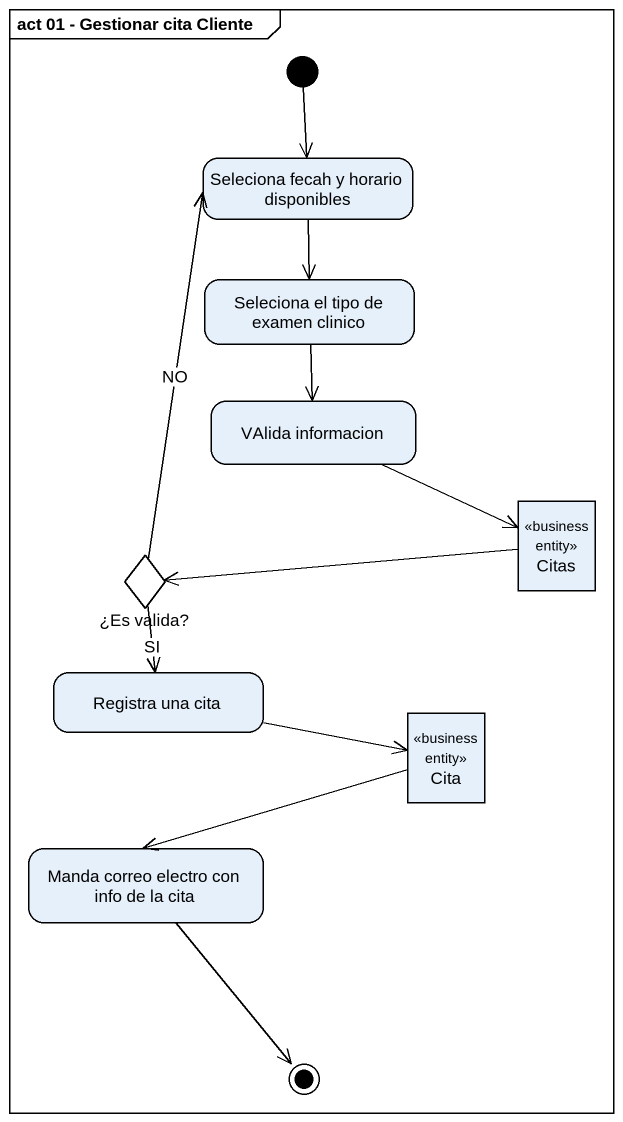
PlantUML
@startuml
mainframe act 01 - Gestionar cita Cliente
hide empty description
state "Seleciona fecah y horario disponibles" as Seleciona_fecah_y_horario
state "Seleciona el tipo de examen clinico" as Seleciona_el_tipo_de_examen
state "VAlida informacion" as VAlida_informacion
state Citas <<business entity>>
state "¿Es valida?" as Es_valida <<choice>>
state "Registra una cita" as Registra_una_cita
state Cita <<business entity>>
state "Manda correo electro con info de la cita" as Manda_correo_electro_con
[*] --> Seleciona_fecah_y_horario
Seleciona_fecah_y_horario --> Seleciona_el_tipo_de_examen
Seleciona_el_tipo_de_examen --> VAlida_informacion
VAlida_informacion -right-> Citas
Citas -left-> Es_valida
Es_valida -up-> Seleciona_fecah_y_horario : NO
Es_valida --> Registra_una_cita : SI
Registra_una_cita -right-> Cita
Cita -left-> Manda_correo_electro_con
Manda_correo_electro_con --> [*]
@enduml
